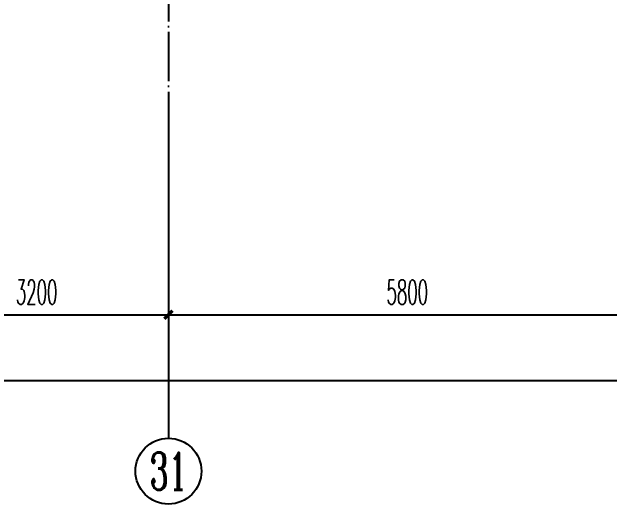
# Model space of a CAD drawing. Extents: x 27938 to 1507990, y 110129 to 923079.
# Drawn here: x 866717 to 873967, y 511440 to 517419 of the extents above; entities that cross this region are included whole.
import ezdxf
from ezdxf.enums import TextEntityAlignment as Align

# ---------------------------------------------------------------- set-up
doc = ezdxf.new("R2010")
doc.units = 0
doc.header["$LTSCALE"] = 1000
doc.header["$MEASUREMENT"] = 0
doc.linetypes.add('DOTE', pattern=[2.42, 2, -0.2, 0.02, -0.2])
for name, color, linetype in [('AXIS', 3, 'Continuous'), ('AXIS_TEXT', 7, 'Continuous'), ('DOTE', 1, 'Continuous')]:
    doc.layers.add(name, color=color, linetype=linetype)
doc.styles.add('_TCH_AXIS', font='COMPLEX', dxfattribs={"bigfont": 'GBCBIG'})
doc.styles.add('_TCH_DIM_T3', font='SIMPLEX.shx', dxfattribs={"width": 0.494118, "bigfont": 'GBCBIG.shx'})
doc.styles.add('COMPLEX', font='COMPLEX')
doc.dimstyles.new('_TCH_ARCH&&100', dxfattribs={"dimtxt": 297.5, "dimasz": 100, "dimexe": 250, "dimexo": 300, "dimgap": 126.25, "dimtad": 1, "dimdec": 0, "dimzin": 0, "dimdsep": 46, "dimtxsty": '_TCH_DIM_T3', "dimblk": 'ARCHTICK', "dimcen": 0.09, "dimclrt": 4, "dimazin": 2, "dimtfac": 1, "dimtdec": 0, "dimtix": 1, "dimtmove": 2, "dimatfit": 3, "dimfxl": 100, "dimtolj": 1, "dimtzin": 0, "dimarcsym": 0})

# ---------------------------------------------------------------- blocks, each defined once
blk = doc.blocks.new('GDGDGDSDA')
at = {"layer": 'DOTE', "color": 0, "linetype": 'DOTE', "ltscale": 0.3}
blk.add_line((460034.6, 370658.3), (460034.8, 359558.3), dxfattribs=at)
blk = doc.blocks.new('_ArchTick')
at = {"color": 0, "linetype": 'ByBlock', "const_width": 0.4}
blk.add_lwpolyline([(-0.5, -0.5), (0.5, 0.5)], dxfattribs=at)
blk = doc.blocks.new('*D803')
at = {"layer": 'AXIS', "color": 0, "lineweight": -2}
for p, q in [((868616.6, 515940.4), (868616.6, 513490.4)), ((874416.6, 515940.4), (874416.6, 513490.4)), ((868616.6, 513740.4), (874416.6, 513740.4))]:
    blk.add_line(p, q, dxfattribs=at)
at = {"layer": 'Defpoints', "color": 0}
for p in [(868616.6, 516240.4), (874416.6, 516240.4), (874416.6, 513740.4)]:
    blk.add_point(p, dxfattribs=at)
at = {"layer": 'AXIS', "color": 0, "lineweight": -2, "xscale": 100, "yscale": 100, "zscale": 100, "rotation": 180}
blk.add_blockref('_ArchTick', (868616.6, 513740.4), dxfattribs=at)
at = {"layer": 'AXIS', "color": 0, "lineweight": -2, "xscale": 100, "yscale": 100, "zscale": 100}
blk.add_blockref('_ArchTick', (874416.6, 513740.4), dxfattribs=at)
at = {"layer": 'AXIS', "color": 4, "insert": (871516.6, 514015.4), "char_height": 297.5, "attachment_point": 5, "style": '_TCH_DIM_T3'}
blk.add_mtext('\\A1;5800', dxfattribs=at)
blk = doc.blocks.new('*D804')
at = {"layer": 'AXIS', "color": 0, "lineweight": -2}
for p, q in [((865416.6, 515940.4), (865416.6, 513490.4)), ((868616.6, 515940.4), (868616.6, 513490.4)), ((865416.6, 513740.4), (868616.6, 513740.4))]:
    blk.add_line(p, q, dxfattribs=at)
at = {"layer": 'Defpoints', "color": 0}
for p in [(865416.6, 516240.4), (868616.6, 516240.4), (868616.6, 513740.4)]:
    blk.add_point(p, dxfattribs=at)
at = {"layer": 'AXIS', "color": 0, "lineweight": -2, "xscale": 100, "yscale": 100, "zscale": 100, "rotation": 180}
blk.add_blockref('_ArchTick', (865416.6, 513740.4), dxfattribs=at)
at = {"layer": 'AXIS', "color": 0, "lineweight": -2, "xscale": 100, "yscale": 100, "zscale": 100}
blk.add_blockref('_ArchTick', (868616.6, 513740.4), dxfattribs=at)
at = {"layer": 'AXIS', "color": 4, "insert": (867016.6, 514015.4), "char_height": 297.5, "attachment_point": 5, "style": '_TCH_DIM_T3'}
blk.add_mtext('\\A1;3200', dxfattribs=at)
blk = doc.blocks.new('*D815')
at = {"layer": 'AXIS', "color": 0, "lineweight": -2}
for p, q in [((827816.6, 515940.4), (827816.6, 512690.4)), ((878016.6, 515940.4), (878016.6, 512690.4)), ((827816.6, 512940.4), (878016.6, 512940.4))]:
    blk.add_line(p, q, dxfattribs=at)
at = {"layer": 'Defpoints', "color": 0}
for p in [(827816.6, 516240.4), (878016.6, 516240.4), (878016.6, 512940.4)]:
    blk.add_point(p, dxfattribs=at)
at = {"layer": 'AXIS', "color": 0, "lineweight": -2, "xscale": 100, "yscale": 100, "zscale": 100, "rotation": 180}
blk.add_blockref('_ArchTick', (827816.6, 512940.4), dxfattribs=at)
at = {"layer": 'AXIS', "color": 0, "lineweight": -2, "xscale": 100, "yscale": 100, "zscale": 100}
blk.add_blockref('_ArchTick', (878016.6, 512940.4), dxfattribs=at)
at = {"layer": 'AXIS', "color": 4, "insert": (852916.6, 513215.4), "char_height": 297.5, "attachment_point": 5, "style": '_TCH_DIM_T3'}
blk.add_mtext('\\A1;50200', dxfattribs=at)
blk = doc.blocks.new('_AXISO')
at = {"color": 0}
blk.add_circle((0, 0), 0.5, dxfattribs=at)
at = {"layer": 'AXIS_TEXT', "color": 0, "style": 'COMPLEX', "width": 1.041667}
blk.add_attdef('A', text='', height=0.56, dxfattribs=at).set_placement((-0.25, -0.28), (0.25, -0.28), align=Align.FIT)

msp = doc.modelspace()

# ---------------------------------------------------------------- linework, layer by layer
at = {"layer": 'AXIS', "color": 8}
msp.add_line((868616.6, 516240.4), (868616.6, 512240.4), dxfattribs=at)

# ---------------------------------------------------------------- block references
ref = msp.add_blockref('_AXISO', (868616.6, 511840.4), dxfattribs=dict(at, xscale=800, yscale=800, zscale=800))
ref.add_attrib('A', '31', dxfattribs={"layer": 'AXIS_TEXT', "color": 8, "ltscale": 0.5, "height": 452.55, "style": '_TCH_AXIS', "width": 0.75}).set_placement((868390.3, 511614.1), (868842.9, 511614.1), align=Align.FIT)
at = {"layer": 'DOTE', "color": 169}
msp.add_blockref('GDGDGDSDA', (408581.8, 156682.1), dxfattribs=at)

# ---------------------------------------------------------------- dimensions: what is measured, and where the dimension line sits
at = {"layer": 'AXIS', "color": 8}
for p1, p2, distance, picture, middle in [((827816.6, 516240.4), (878016.6, 516240.4), -3300, '*D815', (852916.6, 513215.4)), ((865416.6, 516240.4), (868616.6, 516240.4), -2500, '*D804', (867016.6, 514015.4)), ((868616.6, 516240.4), (874416.6, 516240.4), -2500, '*D803', (871516.6, 514015.4))]:
    dim = msp.add_aligned_dim(p1=p1, p2=p2, distance=distance, dimstyle='_TCH_ARCH&&100', dxfattribs=at)
    dim.commit()
    dim.dimension.update_dxf_attribs({"geometry": picture, "text_midpoint": middle})

doc.saveas('drawing.dxf')
